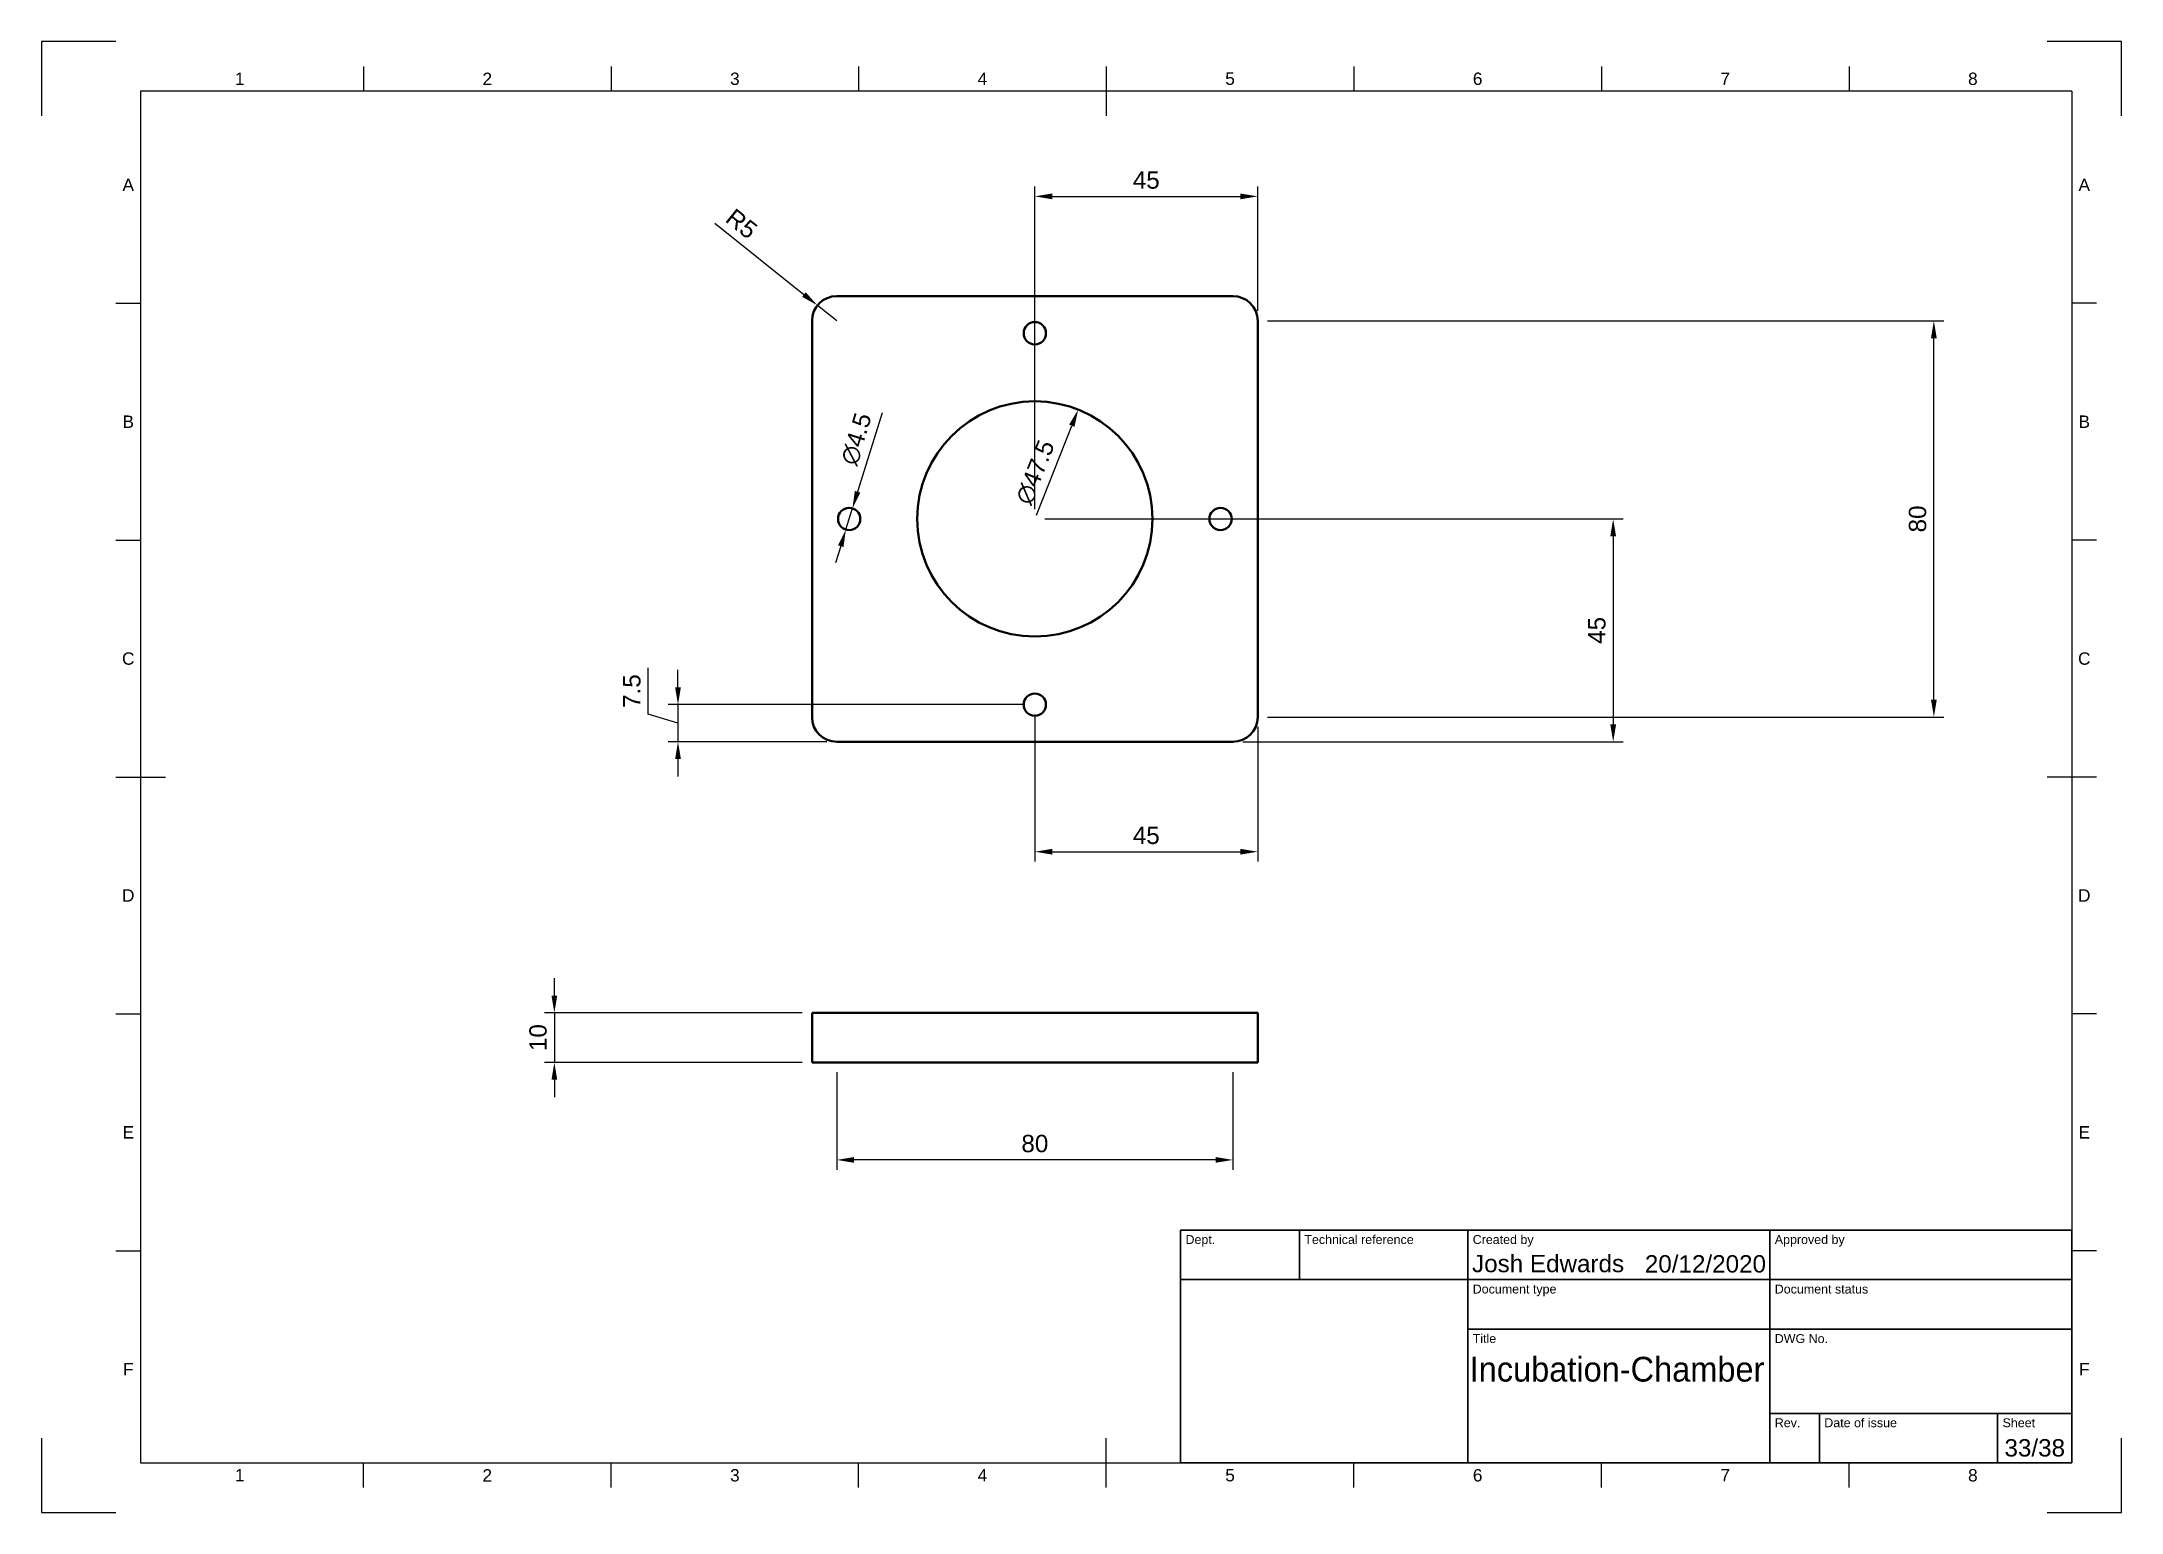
# Model space of a CAD drawing. Header units: millimetres. Extents: x 0 to 420, y 0 to 297.
import ezdxf
from ezdxf.enums import TextEntityAlignment as Align

# ---------------------------------------------------------------- set-up
doc = ezdxf.new("R2010")
doc.units = ezdxf.units.MM
doc.header["$LTSCALE"] = 0.75
for name, color, linetype, lineweight in [('Border', 7, 'Continuous', 25), ('Dimensions', 7, 'Continuous', 25), ('TitleBlock', 7, 'Continuous', 35), ('Visible', 7, 'Continuous', 50)]:
    doc.layers.add(name, color=color, linetype=linetype, lineweight=lineweight)
doc.styles.add('FusionTitle', font='arial.ttf')
doc.styles.get("Standard").update_dxf_attribs({"font": 'arial.ttf'})
doc.dimstyles.new('ISO-25', dxfattribs={"dimtxt": 3.5, "dimasz": 3.5, "dimexe": 2, "dimexo": 2, "dimgap": 1.5, "dimtad": 1, "dimzin": 12, "dimdsep": 46, "dimtxsty": 'Standard', "dimcen": 0, "dimclrd": 256, "dimclre": 256, "dimclrt": 256, "dimazin": 3, "dimtp": 0.1, "dimtm": 0.1, "dimtfac": 0.714, "dimtmove": 1, "dimatfit": 3, "dimfxl": 1, "dimtzin": 12, "dimarcsym": 0})

# ---------------------------------------------------------------- blocks, each defined once
blk = doc.blocks.new('ISO_A3_SHEET')
at = {"layer": 'Border'}
for p, q in [((65, 292), (65, 287)), ((115, 292), (115, 287)), ((165, 292), (165, 287)), ((215, 292), (215, 282)), ((265, 292), (265, 287)), ((315, 292), (315, 287)), ((365, 292), (365, 287)), ((410, 287), (20, 287)), ((20, 287), (20, 10)), ((410, 287), (410, 10)), ((15, 244.16666), (20, 244.16666)), ((415, 244.16666), (410, 244.16666)), ((15, 196.33333), (20, 196.33333)), ((415, 196.33333), (410, 196.33333)), ((15, 148.5), (25, 148.5)), ((415, 148.5), (405, 148.5)), ((15, 100.66667), (20, 100.66667)), ((415, 100.66667), (410, 100.66667)), ((15, 52.83334), (20, 52.83334)), ((415, 52.83334), (410, 52.83334)), ((215, 5), (215, 15)), ((20, 10), (410, 10)), ((65, 5), (65, 10)), ((115, 5), (115, 10)), ((165, 5), (165, 10)), ((265, 5), (265, 10)), ((315, 5), (315, 10)), ((365, 5), (365, 10))]:
    blk.add_line(p, q, dxfattribs=at)
at = {"layer": 'Defpoints'}
for p, q in [((15, 297), (0, 297)), ((0, 297), (0, 282)), ((420, 297), (405, 297)), ((420, 282), (420, 297)), ((0, 15), (0, 0)), ((420, 0), (420, 15)), ((0, 0), (15, 0)), ((405, 0), (420, 0))]:
    blk.add_line(p, q, dxfattribs=at)
at = {"layer": 'Border', "style": 'FusionTitle'}
for s, p in [('1', (40, 289.5)), ('2', (90, 289.5)), ('3', (140, 289.5)), ('4', (190, 289.5)), ('5', (240, 289.5)), ('6', (290, 289.5)), ('7', (340, 289.5)), ('8', (390, 289.5)), ('A', (17.5, 268.08333)), ('A', (412.5, 268.08333)), ('B', (17.5, 220.25)), ('B', (412.5, 220.25)), ('C', (17.5, 172.41667)), ('C', (412.5, 172.41667)), ('D', (17.5, 124.58334)), ('D', (412.5, 124.58334)), ('E', (17.5, 76.75001)), ('E', (412.5, 76.75001)), ('F', (17.5, 28.91668)), ('F', (412.5, 28.91668)), ('1', (40, 7.5)), ('2', (90, 7.5)), ('3', (140, 7.5)), ('4', (190, 7.5)), ('5', (240, 7.5)), ('6', (290, 7.5)), ('7', (340, 7.5)), ('8', (390, 7.5))]:
    blk.add_text(s, height=2.5, dxfattribs=at).set_placement(p, align=Align.MIDDLE)
blk = doc.blocks.new('ISO_TITLEBLOCK')
at = {"layer": 'TitleBlock'}
for p, q in [((0, 47), (-180, 47)), ((-180, 47), (-180, 0)), ((-156, 37), (-156, 47)), ((-122, 0), (-122, 47)), ((-61, 0), (-61, 47)), ((0, 0), (0, 47)), ((-180, 37), (0, 37)), ((-122, 27), (0, 27)), ((-61, 10), (0, 10)), ((-51, 0), (-51, 10)), ((-15, 0), (-15, 10)), ((-180, 0), (0, 0))]:
    blk.add_line(p, q, dxfattribs=at)
at = {"layer": 'TitleBlock', "style": 'FusionTitle'}
for s, p in [('Dept.', (-179, 46)), ('Technical reference', (-155, 46)), ('Created by', (-121, 46)), ('Approved by', (-60, 46)), ('Document type', (-121, 36)), ('Document status', (-60, 36)), ('Title', (-121, 26)), ('DWG No.', (-60, 26)), ('Rev.', (-60, 9)), ('Date of issue', (-50, 9)), ('Sheet', (-14, 9))]:
    blk.add_text(s, height=1.8, dxfattribs=at).set_placement(p, align=Align.TOP_LEFT)
for tag, height, p in [('DEPT', 3.5, (-179, 42)), ('TECHNICAL_REFERENCE', 3.5, (-155, 42)), ('CREATED_BY', 3.5, (-121, 42)), ('APPROVED_BY', 3.5, (-60, 42)), ('DOCUMENT_TYPE', 3.5, (-121, 32)), ('DOCUMENT_STATUS', 3.5, (-60, 32)), ('TITLE_1', 5, (-121, 21.5)), ('TITLE_2', 5, (-121, 14)), ('TITLE_3', 5, (-121, 6.5)), ('DATE_OF_ISSUE', 3.5, (-50, 5))]:
    blk.add_attdef(tag, text='', height=height, dxfattribs=at).set_placement(p, align=Align.TOP_LEFT)
for tag, p in [('CREATED_DATE', (-62, 42)), ('APPROVED_DATE', (-0.99, 42))]:
    blk.add_attdef(tag, text='', height=3.5, dxfattribs=at).set_placement(p, align=Align.TOP_RIGHT)
for tag, height, p in [('DRAWING_NUMBER', 5, (-30.5, 19.75)), ('REV', 3.5, (-56, 4.85)), ('SHEET', 3.5, (-7.5, 4.85))]:
    blk.add_attdef(tag, text='', height=height, dxfattribs=at).set_placement(p, align=Align.TOP_CENTER)
blk = doc.blocks.new('*D15')
at = {"layer": 'Defpoints', "color": 0, "transparency": 16777216}
for p in [(160.580762, 90.874508), (240.580762, 90.874508), (160.580762, 71.176023)]:
    blk.add_point(p, dxfattribs=at)
at = {"layer": 'Dimensions', "lineweight": -2, "transparency": 16777216}
for p, q in [((160.580762, 88.874508), (160.580762, 69.176023)), ((240.580762, 88.874508), (240.580762, 69.176023)), ((237.080762, 71.176023), (164.080762, 71.176023))]:
    blk.add_line(p, q, dxfattribs=at)
at = {"layer": 'Dimensions', "transparency": 16777216}
for points in [[(164.080762, 71.759357), (164.080762, 70.59269), (160.580762, 71.176023)], [(237.080762, 71.759357), (237.080762, 70.59269), (240.580762, 71.176023)]]:
    blk.add_solid(points, dxfattribs=at)
at = {"layer": 'Dimensions', "transparency": 16777216, "insert": (200.580762, 74.463029), "char_height": 3.5, "attachment_point": 5}
blk.add_mtext('80', dxfattribs=at)
blk = doc.blocks.new('*D16')
at = {"layer": 'Defpoints', "color": 0, "transparency": 16777216}
for p in [(155.580762, 100.874508), (103.549713, 90.874508), (155.580762, 90.874508)]:
    blk.add_point(p, dxfattribs=at)
at = {"layer": 'Dimensions', "lineweight": -2, "transparency": 16777216}
for p, q in [((103.549713, 104.374508), (103.549713, 107.874508)), ((153.580762, 100.874508), (101.549713, 100.874508)), ((103.549713, 100.874508), (103.549713, 90.874508)), ((153.580762, 90.874508), (101.549713, 90.874508)), ((103.549713, 87.374508), (103.549713, 83.874508))]:
    blk.add_line(p, q, dxfattribs=at)
at = {"layer": 'Dimensions', "transparency": 16777216}
for points in [[(102.96638, 104.374508), (104.133046, 104.374508), (103.549713, 100.874508)], [(102.96638, 87.374508), (104.133046, 87.374508), (103.549713, 90.874508)]]:
    blk.add_solid(points, dxfattribs=at)
at = {"layer": 'Dimensions', "transparency": 16777216, "insert": (100.262708, 95.874508), "char_height": 3.5, "attachment_point": 5, "rotation": 90}
blk.add_mtext('10', dxfattribs=at)
blk = doc.blocks.new('*D17')
at = {"layer": 'Defpoints', "color": 0, "transparency": 16777216}
for p in [(245.580762, 240.609549), (382.129761, 240.609549), (245.580762, 160.609549)]:
    blk.add_point(p, dxfattribs=at)
at = {"layer": 'Dimensions', "lineweight": -2, "transparency": 16777216}
for p, q in [((247.580762, 240.609549), (384.129761, 240.609549)), ((382.129761, 164.109549), (382.129761, 237.109549)), ((247.580762, 160.609549), (384.129761, 160.609549))]:
    blk.add_line(p, q, dxfattribs=at)
at = {"layer": 'Dimensions', "transparency": 16777216}
for points in [[(381.546428, 237.109549), (382.713095, 237.109549), (382.129761, 240.609549)], [(381.546428, 164.109549), (382.713095, 164.109549), (382.129761, 160.609549)]]:
    blk.add_solid(points, dxfattribs=at)
at = {"layer": 'Dimensions', "transparency": 16777216, "insert": (378.842756, 200.609549), "char_height": 3.5, "attachment_point": 5, "rotation": 90}
blk.add_mtext('80', dxfattribs=at)
blk = doc.blocks.new('*D18')
at = {"layer": 'Defpoints', "color": 0, "transparency": 16777216}
for p in [(156.678144, 243.73518), (160.580762, 240.609549)]:
    blk.add_point(p, dxfattribs=at)
at = {"layer": 'Dimensions', "lineweight": -2, "transparency": 16777216}
for p, q in [((135.924805, 260.356652), (153.946311, 245.923121)), ((160.580762, 240.609549), (156.678144, 243.73518))]:
    blk.add_line(p, q, dxfattribs=at)
at = {"layer": 'Dimensions', "transparency": 16777216}
blk.add_solid([(154.310967, 246.378427), (153.581654, 245.467816), (156.678144, 243.73518)], dxfattribs=at)
at = {"layer": 'Dimensions', "transparency": 16777216, "insert": (141.358766, 260.206666), "char_height": 3.5, "attachment_point": 5, "rotation": 321.30856917}
blk.add_mtext('R5', dxfattribs=at)
blk = doc.blocks.new('*D19')
at = {"layer": 'Defpoints', "color": 0, "transparency": 16777216}
for p in [(163.747366, 202.758535), (162.414158, 198.460564)]:
    blk.add_point(p, dxfattribs=at)
at = {"layer": 'Dimensions', "lineweight": -2, "transparency": 16777216}
for p, q in [((169.733868, 222.057709), (164.784306, 206.101401)), ((162.414158, 198.460564), (163.747366, 202.758535)), ((161.377219, 195.117697), (160.340279, 191.774831))]:
    blk.add_line(p, q, dxfattribs=at)
at = {"layer": 'Dimensions', "transparency": 16777216}
for points in [[(164.227162, 206.274225), (165.34145, 205.928578), (163.747366, 202.758535)], [(160.820074, 195.290521), (161.934363, 194.944874), (162.414158, 198.460564)]]:
    blk.add_solid(points, dxfattribs=at)
at = {"layer": 'Dimensions', "transparency": 16777216, "insert": (164.544632, 216.753825), "char_height": 3.5, "attachment_point": 5, "rotation": 72.76641478}
blk.add_mtext('∅4.5', dxfattribs=at)
blk = doc.blocks.new('*D20')
at = {"layer": 'Defpoints', "color": 0, "transparency": 16777216}
for p in [(200.580762, 163.109549), (245.580762, 160.609549), (245.580762, 133.411065)]:
    blk.add_point(p, dxfattribs=at)
at = {"layer": 'Dimensions', "lineweight": -2, "transparency": 16777216}
for p, q in [((200.580762, 161.109549), (200.580762, 131.411065)), ((245.580762, 158.609549), (245.580762, 131.411065)), ((204.080762, 133.411065), (242.080762, 133.411065))]:
    blk.add_line(p, q, dxfattribs=at)
at = {"layer": 'Dimensions', "transparency": 16777216}
for points in [[(204.080762, 133.994398), (204.080762, 132.827731), (200.580762, 133.411065)], [(242.080762, 133.994398), (242.080762, 132.827731), (245.580762, 133.411065)]]:
    blk.add_solid(points, dxfattribs=at)
at = {"layer": 'Dimensions', "transparency": 16777216, "insert": (223.080762, 136.690908), "char_height": 3.5, "attachment_point": 5}
blk.add_mtext('45', dxfattribs=at)
blk = doc.blocks.new('*D21')
at = {"layer": 'Defpoints', "color": 0, "transparency": 16777216}
for p in [(200.580762, 163.109549), (128.516432, 155.609549), (160.580762, 155.609549)]:
    blk.add_point(p, dxfattribs=at)
at = {"layer": 'Dimensions', "lineweight": -2, "transparency": 16777216}
for p, q in [((122.486589, 161.168502), (122.486589, 170.538216)), ((128.516432, 166.609549), (128.516432, 170.109549)), ((128.516432, 159.359549), (122.486589, 161.168502)), ((198.580762, 163.109549), (126.516432, 163.109549)), ((128.516432, 163.109549), (128.516432, 155.609549)), ((128.516432, 163.109549), (128.516432, 155.609549)), ((158.580762, 155.609549), (126.516432, 155.609549)), ((128.516432, 152.109549), (128.516432, 148.609549))]:
    blk.add_line(p, q, dxfattribs=at)
at = {"layer": 'Dimensions', "transparency": 16777216}
for points in [[(127.933098, 166.609549), (129.099765, 166.609549), (128.516432, 163.109549)], [(127.933098, 152.109549), (129.099765, 152.109549), (128.516432, 155.609549)]]:
    blk.add_solid(points, dxfattribs=at)
at = {"layer": 'Dimensions', "transparency": 16777216, "insert": (119.206746, 165.853359), "char_height": 3.5, "attachment_point": 5, "rotation": 90}
blk.add_mtext('7.5', dxfattribs=at)
blk = doc.blocks.new('*D22')
at = {"layer": 'Defpoints', "color": 0, "transparency": 16777216}
for p in [(209.326108, 222.690795), (191.835417, 178.528303)]:
    blk.add_point(p, dxfattribs=at)
at = {"layer": 'Dimensions', "lineweight": -2, "transparency": 16777216}
blk.add_line((200.88431, 201.37598), (208.03732, 219.436717), dxfattribs=at)
at = {"layer": 'Dimensions', "transparency": 16777216}
blk.add_solid([(207.494974, 219.651515), (208.579667, 219.221919), (209.326108, 222.690795)], dxfattribs=at)
at = {"layer": 'Dimensions', "transparency": 16777216, "insert": (200.669364, 210.025711), "char_height": 3.5, "attachment_point": 5, "rotation": 68.39381611}
blk.add_mtext('∅47.5', dxfattribs=at)
blk = doc.blocks.new('*D23')
at = {"layer": 'Defpoints', "color": 0, "transparency": 16777216}
for p in [(245.580762, 265.745036), (245.580762, 240.609549), (200.580762, 200.609549)]:
    blk.add_point(p, dxfattribs=at)
at = {"layer": 'Dimensions', "lineweight": -2, "transparency": 16777216}
for p, q in [((200.580762, 202.609549), (200.580762, 267.745036)), ((204.080762, 265.745036), (242.080762, 265.745036)), ((245.580762, 242.609549), (245.580762, 267.745036))]:
    blk.add_line(p, q, dxfattribs=at)
at = {"layer": 'Dimensions', "transparency": 16777216}
for points in [[(204.080762, 266.32837), (204.080762, 265.161703), (200.580762, 265.745036)], [(242.080762, 266.32837), (242.080762, 265.161703), (245.580762, 265.745036)]]:
    blk.add_solid(points, dxfattribs=at)
at = {"layer": 'Dimensions', "transparency": 16777216, "insert": (223.080762, 269.024879), "char_height": 3.5, "attachment_point": 5}
blk.add_mtext('45', dxfattribs=at)
blk = doc.blocks.new('*D24')
at = {"layer": 'Defpoints', "color": 0, "transparency": 16777216}
for p in [(200.580762, 200.609549), (240.580762, 155.609549), (317.368588, 155.609549)]:
    blk.add_point(p, dxfattribs=at)
at = {"layer": 'Dimensions', "lineweight": -2, "transparency": 16777216}
for p, q in [((202.580762, 200.609549), (319.368588, 200.609549)), ((317.368588, 197.109549), (317.368588, 159.109549)), ((242.580762, 155.609549), (319.368588, 155.609549))]:
    blk.add_line(p, q, dxfattribs=at)
at = {"layer": 'Dimensions', "transparency": 16777216}
for points in [[(316.785255, 197.109549), (317.951922, 197.109549), (317.368588, 200.609549)], [(316.785255, 159.109549), (317.951922, 159.109549), (317.368588, 155.609549)]]:
    blk.add_solid(points, dxfattribs=at)
at = {"layer": 'Dimensions', "transparency": 16777216, "insert": (314.088745, 178.109549), "char_height": 3.5, "attachment_point": 5, "rotation": 90}
blk.add_mtext('45', dxfattribs=at)

msp = doc.modelspace()

# ---------------------------------------------------------------- linework, layer by layer
at = {"layer": 'Visible', "extrusion": (0, 2.968e-13, -1)}
for p, q in [((240.580762, 245.609549, 5), (160.580762, 245.609549, 5)), ((155.580762, 240.609549, 5), (155.580762, 160.609549, 5)), ((245.580762, 160.609549, 5), (245.580762, 240.609549, 5)), ((160.580762, 155.609549, 5), (240.580762, 155.609549, 5))]:
    msp.add_line(p, q, dxfattribs=at)
at = {"layer": 'Visible', "extrusion": (0, 1, 0)}
for p, q in [((155.580762, 100.874508, 40), (155.580762, 90.874508, 40)), ((240.580762, 100.874508, 45), (160.580762, 100.874508, 45)), ((245.580762, 100.874508, 40), (245.580762, 90.874508, 40)), ((240.580762, 90.874508, 45), (160.580762, 90.874508, 45))]:
    msp.add_line(p, q, dxfattribs=at)
at = {"layer": 'Visible', "extrusion": (0, 2.968e-13, -1)}
for centre, radius in [((-200.580762, 238.109549, -5), 2.25), ((-200.580762, 200.609549, -5), 23.75), ((-163.080762, 200.609549, -5), 2.25), ((-238.080762, 200.609549, -5), 2.25), ((-200.580762, 163.109549, -5), 2.25)]:
    msp.add_circle(centre, radius, dxfattribs=at)
at = {"layer": 'Visible'}
for centre, start, end in [((160.580762, 240.609549, 5), 90, 180), ((240.580762, 240.609549, 5), 0, 90), ((160.580762, 160.609549, 5), 180, 270), ((240.580762, 160.609549, 5), 270, 0)]:
    msp.add_arc(centre, 5, start, end, dxfattribs=at)
at = {"layer": 'Visible', "extrusion": (-1.01e-14, -1, 4e-16)}
for centre, start, end in [((160.580762, 40, -100.874508), 90, 180), ((240.580762, 40, -100.874508), 0, 90), ((160.580762, 40, -90.874508), 90, 180), ((240.580762, 40, -90.874508), 0, 90)]:
    msp.add_arc(centre, 5, start, end, dxfattribs=at)

# ---------------------------------------------------------------- block references
at = {"layer": 'Border'}
msp.add_blockref('ISO_A3_SHEET', (0, 0), dxfattribs=at)
at = {"layer": 'TitleBlock'}
ref = msp.add_blockref('ISO_TITLEBLOCK', (410, 10), dxfattribs=at)
ref.add_attrib('CREATED_DATE_001', '20/12/2020', (323.762619, 48.440314), dxfattribs={"height": 3.5, "style": 'FusionTitle'})
ref.add_attrib('SHEET_001', '33/38', (396.386937, 11.290314), dxfattribs={"height": 3.5, "style": 'FusionTitle'})
ref.add_attrib('TITLE_1_001', 'Incubation-Chamber', (288.387328, 26.414734), dxfattribs={"height": 5, "style": 'FusionTitle', "width": 0.9405})
ref.add_attrib('CREATED_BY_001', 'Josh Edwards', (288.86869, 48.5), dxfattribs={"height": 3.5, "style": 'FusionTitle'})

# ---------------------------------------------------------------- dimensions: what is measured, and where the dimension line sits
at = {"layer": 'Dimensions'}
for base, p1, p2, angle, picture, middle in [((245.580762, 265.745036), (200.580762, 200.609549), (245.580762, 240.609549), 180, '*D23', (223.080762, 269.024879)), ((317.368588, 155.609549), (200.580762, 200.609549), (240.580762, 155.609549), 90, '*D24', (314.088745, 178.109549)), ((128.516432, 155.609549), (200.580762, 163.109549), (160.580762, 155.609549), 90, '*D21', (119.206746, 162.668502)), ((245.580762, 133.411065), (200.580762, 163.109549), (245.580762, 160.609549), 180, '*D20', (223.080762, 136.690908))]:
    dim = msp.add_linear_dim(base=base, p1=p1, p2=p2, angle=angle, dimstyle='ISO-25', override={"dimlfac": 1, "dimclrd": 256, "dimclre": 256}, dxfattribs=at)
    dim.commit()
    dim.dimension.update_dxf_attribs({"geometry": picture, "text_midpoint": middle})
dim = msp.add_radius_dim(center=(160.580762, 240.609549), mpoint=(156.678144, 243.73518), dimstyle='ISO-25', override={"dimlfac": 1, "dimse1": 1, "dimclrd": 256, "dimclre": 256}, dxfattribs=at)
dim.commit()
dim.dimension.update_dxf_attribs({"geometry": '*D18', "text_midpoint": (139.30845, 257.646671), "dimtype": 164})
for p1, p2, distance, picture, middle in [((245.580762, 160.609549), (245.580762, 240.609549), -136.548999, '*D17', (378.842756, 200.609549)), ((155.580762, 100.874508), (155.580762, 90.874508), -52.031049, '*D16', (100.262708, 95.874508)), ((240.580762, 90.874508), (160.580762, 90.874508), 19.698485, '*D15', (200.580762, 74.463029))]:
    dim = msp.add_aligned_dim(p1=p1, p2=p2, distance=distance, dimstyle='ISO-25', override={"dimlfac": 1, "dimclrd": 256, "dimclre": 256}, dxfattribs=at)
    dim.commit()
    dim.dimension.update_dxf_attribs({"geometry": picture, "text_midpoint": middle})
for p1, p2, picture, middle in [((162.414158, 198.460564), (163.747366, 202.758535), '*D19', (167.777557, 215.750989)), ((191.835417, 178.528303), (209.326108, 222.690795), '*D22', (203.816421, 208.779309))]:
    dim = msp.add_diameter_dim_2p(p1=p1, p2=p2, dimstyle='ISO-25', override={"dimlfac": 1, "dimclrd": 256, "dimclre": 256}, dxfattribs=at)
    dim.commit()
    dim.dimension.update_dxf_attribs({"geometry": picture, "text_midpoint": middle, "dimtype": 163})

doc.saveas('drawing.dxf')
